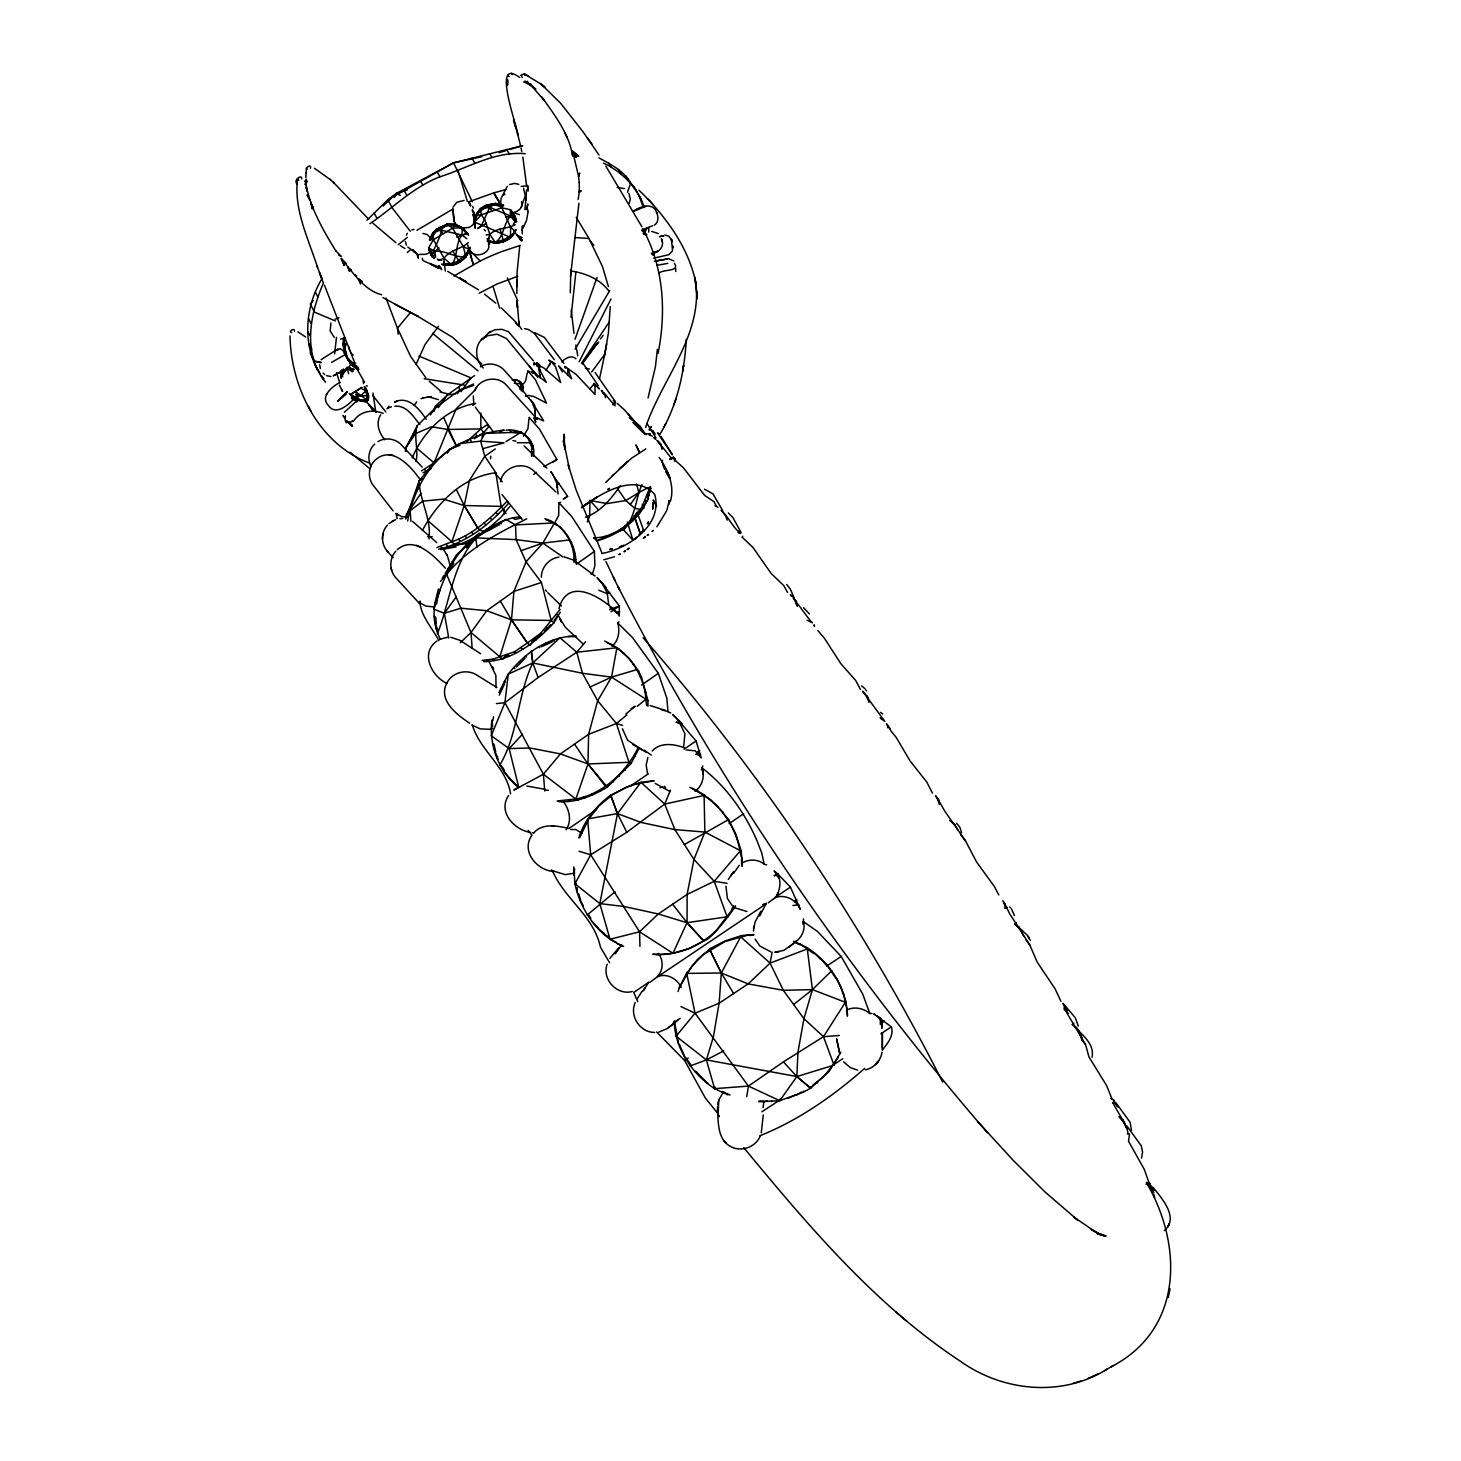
<?xml version="1.0" encoding="UTF-8"?>
<svg xmlns="http://www.w3.org/2000/svg" width="1461" height="1461" viewBox="0 0 1461 1461"><rect width="100%" height="100%" fill="white"/><g stroke="black" fill="none" stroke-linecap="round" stroke-linejoin="round"><path stroke-width="1.5" d="M533.21 456.435C536.918 440.491 521.175 427.799 506.054 430.228M652.72 954.307C676.37 956.279 700.148 946.545 716.821 929.89C760.542 871.194 715.269 938.601 704.805 940.446L703.545 940.683L687.054 922.695L687.108 894.442L693.975 859.433L704.859 832.058L704.111 795.423L689.866 787.333M882.334 1050.149L882.371 1032.653L882.334 1048.085M610.26 306.591L608.397 333.108L604.58 355.114L606.753 343.883M358.274 367.314L358.055 369.706L350.403 363.479L344.358 353.306L345.545 351.663L343.773 342.367L344.595 337.454M645.561 427.47C661.431 380.006 702.12 336.103 695.929 283.178C688.496 246.745 665.157 215.589 638.968 190.186M572.548 151.104L578.593 156.309L572.548 151.104L572.566 156.035C569.297 133.919 554.45 114.78 541.684 96.791M696.97 298.975L696.988 296.784M696.988 295.871L694.742 277.298L696.331 285.443M882.517 1049.875C887.503 1043.41 894.15 1035.685 891.374 1026.864L878.408 1017.331L881.695 1021.659L881.768 1028.38M470.643 205.636L468.89 201.782L470.186 205.325L468.89 201.782L493.781 192.87L501.58 206.092L493.562 205.051L486.184 206.805L478.788 212.393L475.501 218.602L475.154 215.37L472.14 210.621M475.263 226.711C471.446 212.539 488.613 199.463 501.58 206.092M578.118 199.39L579.305 192.121L581.186 190.661L579.36 192.085L579.213 182.607M349.983 361.707C352.923 365.177 345.18 368.482 351.243 369.377M499.589 431.671L504.228 430.118C484.833 431.872 466.57 439.505 449.86 449.203L434.447 461.986L419.179 480.943C419.581 500.758 431.726 518.801 428.968 539.036M492.704 726.793L491.9 720.163C488.704 745.183 498.749 771.828 518.783 787.479L543.382 774.22L560.421 753.913L588.619 734.317L616.414 723.524L626.824 714.94M880.326 1024.49L880.399 1019.413M516.81 293.515L517.084 272.476L519.751 245.576M516.737 286.867L516.847 279.964M670.763 713.041L667.969 711.671L666.837 698.121L658.327 673.357L632.613 637.672L617.747 622.97L619.044 621.747M557.207 800.993L575.835 799.003L587.979 764.012L588.619 734.317L597.695 700.769L611.538 677.119L616.907 647.753L604.671 641.069M657.359 349.362L655.459 366.62L648.045 397.958M1131.453 1130.266L1130.12 1122.285L1115.985 1102.909M567.945 636.576L576.584 636.612L575.652 635.992C548.405 636.412 524.408 653.158 508.264 674.142L504.922 702.686L543.382 774.22L575.835 799.003C603.484 793.688 625.655 772.54 638.055 747.977L638.95 748.525L631.042 763.555L607.338 787.169L587.979 764.012L574.502 744.124M723.597 1091.677L718.757 1099.987L718.118 1114.615M341.381 370.71L341.217 378.235L341.344 370.4M589.988 500.502L589.66 515.934L587.304 522.015M717.57 1106.58L717.442 1110.817M344.358 353.306L343.645 337.856C341.271 350.256 347.28 363.15 358.055 369.706M522.088 226.619L522.326 233.87M526.471 189.948L525.923 200.23L526.38 193.418M334.624 353.781L336.468 337.363M537.739 377.303L534.726 373.176L546.304 382.307L538.707 368.008L540.132 377.979M648.721 232.116L648.848 228.099M305.897 177.658L306.079 172.599M450.317 566.101L447.358 555.582L443.067 548.916L461.037 544.04L477.966 535.95M530.069 371.605C525.321 369.651 527.805 381.54 523.093 383.896M562.448 372.007L558.613 365.834L571.708 378.819L567.927 369.304L567.69 375.459M570.283 292.766L570.849 269.883M753.419 931.059L755.045 922.055L760.871 911.189M317.658 369.98C302.39 342.02 305.586 306.134 321.639 279.234L323.52 282.85C309.933 313.878 302.208 353.525 325.493 382.161M398.159 334.204L397.447 328.232L385.996 298.026M289.99 335.92C290.922 387.512 318.845 444.272 369.615 463.082M474.606 218.657L477.765 211.735L485.381 205.727L493.27 203.846L503.534 205.234L495.425 203.408L485.436 205.417L480.468 208.503L475.884 214.657L474.186 222.62L475.135 228.226L474.35 220.282M758.807 1101.777L779.754 1100.699L796.829 1076.593L797.943 1052.285L803.934 1018.701L812.444 989.608L807.129 947.641L793.707 941.231M840.86 1052.121L829.136 1071.37L810.636 1088.189L796.829 1076.593L783.425 1061.873L748.416 1086.089L714.612 1088.664C692.021 1073.835 675.311 1049.053 674.16 1021.623M470.095 247.493L465.949 256.917L457.877 263.345L452.015 265.281L444.071 258.213L433.406 239.677L433.04 232.445L440.784 230.089L461.932 235.002L462.297 227.66L455.047 224.355L446.938 224.099L435.944 229.505L431.89 234.235L429.607 240.17L436.072 229.669L447.23 224.483L453.275 224.282L459.046 225.907L464.05 229.213L467.849 233.924L462.297 227.66L452.6 228.153L433.406 239.677L428.639 247.859L432.255 257.173M473.309 395.949L473.711 402.962M541.392 577.15C541.227 567.416 549.281 558.23 558.96 557.116M871.888 1013.423L869.825 1013.532L862.72 994.101L841.189 956.444L817.393 931.369L803.367 921.599L803.24 924.302L803.495 918.805M1149.533 1183.209L1149.515 1184.232L1148.529 1183.428M366.054 401.665C373.779 398.981 360.684 379.604 366.601 392.096C373.523 405.683 355.133 402.378 350.311 394.433M649.25 491.006L649.433 487.682L650.182 489.015C646.365 515.24 621.455 533.959 597.092 540.826L593.55 537.831C617.93 537.776 635.864 518.308 648.282 499.297L647.004 497.014L649.25 491.006L649.835 492.01M383.202 413.39C373.523 409.445 361.89 410.632 354.822 419.325C352.101 424.457 342.258 421.992 345.563 415.892M335.738 250.726C322.607 229.523 308.764 205.051 305.459 180.981L307.449 181.347M570.484 276.385L578.921 203.225M573.936 562.43C575.269 543.784 563.362 523.896 544.898 518.692M1114.25 1102.124L1114.067 1100.863L1117.939 1106.981L1113.647 1101.758L1112.533 1103.183L1114.25 1102.124L1113.629 1104.406L1124.66 1123.326L1118.87 1116.588M416.02 461.53C418.814 449.55 413.317 437.35 417.262 425.662L435.433 407.783L459.466 390.233L473.601 384.006M475.501 218.602L475.574 217.452M519.678 77.506C490.586 55.755 518.18 128.842 517.888 134.996L513.578 119.893L515.916 128.093L515.514 126.76M579.36 192.085L579.451 190.606L579.305 192.121M468.378 242.508C461.292 249.265 450.061 249.648 444.071 258.213L443.907 265.025L452.015 265.281M753.894 934.456L741.293 935.643L721.35 972.953L719.122 1003.232L713.37 1036.817L706.394 1059.919L714.612 1088.664L727.925 1094.928M812.572 1085.395L823.712 1076.593L834.213 1063.498L834.012 1065.124L796.902 1076.556L706.394 1059.919L676.114 1036.214L695.052 1013.185L719.122 1003.232L733.605 993.553L721.35 973.026L709.882 949.96L710.32 948.518L725.003 940.994L741.293 935.643M535.329 419.234L535.219 410.249L532.242 402.286L543.675 420.878L534.817 417.097L536.79 419.325L536.187 418.284M686.268 339.299C684.515 372.318 677.192 405.738 659.915 434.301M474.715 223.168L473.108 214.164L474.862 221.688L472.597 225.104L469.291 227.423L461.603 228.099L467.374 234.381M725.953 886.224L727.359 898.424L732.034 905.29M405.884 451.412L406.268 447.066L417.262 425.662M482.221 660.427L493.416 659.039L499.79 656.756L511.423 619.829L500.338 601.074L513.925 591.395L541.428 582.501L551.217 620.45L553.865 622.879C535.42 642.749 511.916 661.011 483.682 661.687M558.065 494.001L556.86 483.354L552.824 474.788L567.617 496.32L564.019 498.895M387.804 551.765C380.974 544.643 380.664 532.461 387.402 525.156M382.398 539.036L382.837 534.215M347.024 367.204L354.201 369.56L348.302 367.551L342.933 374.034L343.39 368.921M763.281 1114.944L761.272 1132.859M344.559 340.888L344.869 338.623M301.623 178.918C302.244 173.512 292.876 180.397 297.04 183.867L297.587 178.808C293.588 209.727 308.435 238.709 317.53 267.4M306.061 172.982L306.536 168.07M342.477 370.418L342.513 373.596M306.262 183.867L306.28 184.853L305.185 184.031L306.317 185.547L306.061 182.972L306.299 185.51L305.185 184.031L306.28 184.853M524.883 209.507L526.033 198.659M571.014 317.22L575.908 271.856M669.175 500.411L668.718 504.355L669.156 500.612M344.412 341.655L345.125 338.112M405.647 519.13L419.179 480.943L422.631 478.751M753.803 926.292L753.511 928.502M847.38 1016.199C846.96 988.312 830.14 962.653 807.129 947.641M838.249 1057.764L838.377 1056.814L835.254 1061.818M846.905 1010.117L845.59 1000.767M881.86 1028.014L881.878 1022.426L884.197 1020.947L881.86 1022.335M528.078 211.808L526.49 220.574L521.979 230.053M496.046 687.62L495.845 675.292L488.96 661.358M563.179 498.95L567.617 496.32M490.476 458.827L490.823 456.179M783.425 1061.873L823.474 1036.653L845.408 1002.301L843.271 993.133M843.161 994.01L840.166 985.499M829.136 1071.37L829.282 1070.42M419.289 603.192L419.709 601.512M1110.963 1366.912C1183.72 1329.583 1182.844 1244.589 1146.319 1182.406L1149.88 1183.337L1146.063 1184.232M531.512 456.197L531.749 447.23L527.731 437.296M840.075 986.157L836.331 977.975M608.726 604.763L607.228 592.947L602.242 583.469L619.336 605.913L619.263 616.049L617.638 613.2M817.429 1082.948L817.576 1081.98M831.82 970.652L812.444 989.608L793.633 1004.529L803.934 1018.701L823.474 1036.653L834.012 1065.124M710.32 948.518L697.372 959.548L686.707 973.41L695.052 1013.185L748.416 1086.089L779.754 1100.699L803.477 1092.079L810.636 1088.189L810.892 1086.527M658.071 353.379C666.052 313.348 663.97 270.395 645.214 233.541M836.203 978.833L826.524 964.406M746.754 1096.627L748.416 1086.089M474.186 222.62L481.217 214.822L501.853 207.791L510.437 209.745L515.094 216.265L516.628 222.017M475.793 215.205L481.217 214.822L484.76 219.57L489.892 234.29L495.571 243.11L487.408 241.284L489.892 234.29C496.996 227.459 507.314 229.121 515.203 224.665M492.887 720.73L493.508 716.767M682.634 371.404L683.602 365.396L682.78 370.437M803.477 1092.079L803.641 1091.111M480.377 209.051L489.745 207.298L495.425 203.408L501.853 207.791L510.546 227.204L515.203 231.258L511.953 236.481L507.369 240.115L495.571 243.11M669.01 501.488L666.91 509.926M437.752 597.129L436.583 604.197L435.013 602.809L438.391 588.947L439.944 590.335L437.752 597.129L436.583 596.07M826.378 965.264L820.589 958.434M487.225 205.106L492.028 211.005M795.916 1095.476L801.742 1092.024M1110.652 1098.453L1112.296 1099.676L1106.653 1085.669L1088.975 1056.96L1085.523 1044.451L1066.877 1012.93L1064.43 1005.606L1064.101 1009.387L1068.356 1013.386M653.505 780.831L640.922 782.256L617.492 813.594L599.814 903.592L610.022 939.24L622.934 946.491M489.398 241.905L487.499 240.755M616.451 942.418L610.022 939.24C591.851 925.836 579.597 905.765 574.94 883.759L590.701 854.795L626.787 832.277L617.473 813.649L610.68 795.131L633.216 784.32L654.181 780.85M820.479 959.073L814.106 952.828M491.444 242.416L489.453 241.595M797.359 606.352L794.163 598.955M787.99 1098.362L796.044 1094.727M493.508 242.818C502.182 243.476 513.085 239.074 515.861 229.578M605.548 397.739L604.27 393.173L615.008 405.902L615.044 401.391L612.835 404.88M779.754 1100.699L780.064 1099.019M503.68 241.923L500.1 229.085M652.957 255.273L653.578 251.931L654.09 255.31M733.605 993.553L748.142 983.892L770.075 963.128L772.12 952.134M515.477 220.903L511.313 212.429L515.477 220.903L515.733 218.547L511.825 211.334M510.528 237.96L510.546 227.204M514.984 216.812L505.652 216.758M771.481 1101.576L771.664 1100.608M813.96 953.668L799.605 943.751M445.313 271.07L444.381 263.674L449.732 263.802L457.056 261.702L466.917 253.319L463.466 258.086M417.517 489.307L419.179 480.943M763.044 1101.904L767.427 1100.882M435.013 602.809C432.712 614.898 434.501 628.522 440.51 639.334M1168.252 1297.514L1170.06 1288.821M484.321 531.293L480.158 530.343L477.236 527.129L464.269 505.524L469.438 480.395L484.796 456.252L495.297 448.947M670.252 501.58C675.366 485.929 667.257 468.506 659.203 457.53M456.453 489.764L464.214 505.561L451.887 541.739L436.912 547.546M522.49 391.639L523.403 387.293L521.814 383.494L516.829 379.97L512.409 380.225L516.829 379.97L515.057 380.883M604.635 354.859L599.467 378.965M1091.988 1057.289C1095.129 1043.172 1080.409 1033.694 1072.246 1024.38M882.042 1052.176C880.727 1060.686 873.915 1068.155 865.387 1069.854M718.757 1099.987L717.735 1104.589M405.318 451.339L406.268 447.066L416.385 429.644M500.484 481.783C502.894 466.863 523.348 460.325 533.959 471.172L556.002 492.028M339.993 382.453C332.524 386.142 319.649 396.661 328.396 405.464C335.975 416.604 349.489 404.094 355.151 397.465L355.315 396.771M344.906 417.846L345.161 416.787M407.637 521.029C413.81 489.161 430.502 459.156 459.777 443.614L480.632 441.131L504.045 442.847L482.714 448.673L480.632 441.131L484.815 433.387L521.303 432.127L528.955 438.72M722.081 1092.444L722.318 1091.477M558.979 608.543C568.037 575.104 602.882 598.006 617.619 613.145L619.72 611.593L616.232 612.634M376.08 412.221L365.122 400.46L367.862 399.766L368.574 396.442L365.36 386.891M714.612 1088.664L715.032 1086.984M687.181 971.93L679.365 987.563L691.637 966.452L703.252 954.672L724.82 941.615L749.639 934.638M707.745 1083.514L695.673 1071.169L695.399 1072.118M469.931 247.274C467.904 259.766 453.768 268.495 441.733 264.167M344.686 338.915L343.079 344.467L347.974 359.534L352.704 365.725L359.004 369.286M568.274 371.24L568.092 369.049L568.932 370.857M510.346 213.087C514.509 213.032 524.353 209.398 521.522 201.6M563.416 440.966L564.53 436.93L563.38 442.281L564.275 436.51L563.855 442.939L564.11 434.154L564.786 449.184L563.8 440.017L564.348 445.021M345.307 346.823L346.147 343.846L343.645 342.696L347.079 357.817L356.813 366.291M356.283 368.592L357.178 367.368L356.283 368.665L356.758 367.04L355.443 365.944M539.675 377.029L540.296 374.783M607.155 964.187C601.585 979.071 617.017 995.818 632.321 991.489M294.391 331.136C295.195 327.191 287.525 331.501 291.743 332.651M466.004 254.36L468.725 249.265L468.232 252.388A27.394 26.627 -33.1 0 1 465.931 256.369C461.311 262.596 451.96 267.18 444.692 264.185M685.593 1058.75L679.621 1044.798M435.36 254.78C424.877 262.98 443.596 234.052 440.784 230.089L446.938 224.099L452.6 228.153L463.301 246.69L465.949 256.917M434.337 258.414L430.228 250.488L434.008 258.524M433.972 411.436L435.561 406.158L447.486 394.872L474.588 375.568M521.303 75.077L524.097 73.89L524.992 75.406M678.561 1043.775L674.398 1020.892M521.23 207.298L525.303 195.628L523.476 188.177M676.114 1036.214L676.607 1034.644M519.879 389.21L521.102 382.855L519.185 380.956M647.899 757.401L646.182 764.961L647.479 773.435M772.942 899.264C780.338 896.342 783.516 872.947 774.093 875.705L777.636 873.769L790.419 887.101L800.372 909.326L798.126 905.491L798.875 904.87L792.903 905.491M620.688 528.645L624.066 529.284L625.18 525.887L624.066 529.302L609.602 534.963M759.683 915.974L766.331 903.3L762.587 904.56M939.277 804.481L937.578 798.455L944.938 811.403L965.557 840.97L976.605 862.027L994.284 886.389L998.849 894.972M678.068 991.489L679.584 986.905M422.941 233.468L427.069 234.49L431.324 238.618L435.579 232.043L441.806 227.459L449.257 225.359L457.056 226.071L453.951 221.068L452.983 208.996L416.933 230.308M579.56 837.792L587.906 820.735M521.047 75.406L522.289 77.433M578.593 176.361L579.707 173.055L578.556 176.324L579.268 182.607M416.148 364.173L425.096 344.394L438.537 326.223M437.423 633.654C451.285 599.284 453.622 551.747 486.422 529.32C497.069 523.549 507.734 517.395 520.153 516.92L521.303 518.016L514.802 519.44L513.304 517.998M741.512 863.469C748.233 858.885 757.875 858.849 764.176 864.218L761.765 853.023L757.182 841.207C745.055 813.065 726.61 786.749 702.138 768.011L701.444 770.02L702.851 765.929M673.85 404.898L675.968 398.725M311.796 348.814L310.316 353.087L314.425 361.177L321.036 362.803M631.042 763.555L628.979 762.313L588.053 763.975L560.421 753.913L529.996 747.977L509.159 748.598L491.243 735.741L504.922 702.686L538.123 677.52L532.772 662.965L531.311 650.949L532.79 662.91C517.157 695.546 518.418 734.171 499.808 765.071L502.036 766.276M498.895 692.551L508.264 674.142L532.79 662.91L559.965 637.745L576.785 652.227L582.446 673.265L597.695 700.769L616.414 723.524L628.979 762.313M635.243 1002.465C629.07 1015.76 640.028 1032.671 654.692 1032.434M1141.534 1158.116L1142.593 1152.017L1141.26 1145.789L1126.924 1126.029M574.995 339.262L597.056 277.444M627.463 192.195L630.495 183.684C624.468 170.809 610.716 164.509 598.955 157.843M578.812 837.829C584.29 820.461 596.198 805.888 610.68 795.131L612.086 795.149L598.992 805.888L590.171 817.229M445.185 573.424L456.453 554.888L475.866 537.885L479.409 533.119C454.298 551.418 442.117 579.871 433.734 609.109L444.363 613.273L460.891 608.196L486.75 610.716L511.423 619.884L527.348 642.986L530.014 645.397L532.461 641.616M661.851 462.315L662.618 460.215M515.094 231.788L515.806 229.888M649.232 435.268L650.291 433.734L644.52 434.045L632.96 422.576M641.909 484.614C635.48 499.278 635.48 517.011 624.103 529.266M626.44 524.736L639.48 513.103L650.255 486.476M421.535 470.88L434.027 462.9L456.106 408.879L474.405 390.708M499.26 695.144L504.538 683.967M666.563 510.985L656.866 526.818M763.026 1107.657L763.975 1101.32M595.193 576.018L592.381 574.283L594.901 565.663L594.39 551.454L571.854 516.683L558.869 502.657L560.64 502.274M433.862 410.267L435.561 406.158M626.787 832.277L664.718 804.08L670.435 790.237M512.08 74.675L511.587 73.233M330.898 323.009L330.168 331.044L334.295 337.381M546.104 370.236L550.76 362.218L548.715 360.136L553.299 362.62M507.259 186.369L501.05 198.386L500.703 204.357L493.781 192.87L506.437 189.455M683.748 746.078L684.899 733.769L678.397 720.31L696.057 740.946L701.262 757.967L695.253 750.826L686.14 749.931M549.19 365.78L550.231 363.533M742.371 866.063L741.202 851.106L704.859 832.058L674.872 829.629L641.123 822.47L617.492 813.594L587.596 818.945L590.701 854.795L639.553 931.789L672.955 953.266L686.999 922.676L672.663 904.231L658.254 913.983L639.553 931.789L610.022 939.24M431.324 238.618C432.785 227.606 450.152 221.889 457.53 226.236M394.415 197.472L396.278 193.491L407.254 189.93M366.93 220.264L387.768 199.755L396.388 193.4L453.549 162.828L522.764 145.625L509.907 149.442M778.092 892.653L777.015 894.862M731.669 909.454L733.513 905.583M538.725 365.049L536.899 362.931L533.922 364.958M451.741 264.916C458.17 255.931 455.083 243.914 461.95 235.02L467.575 233.559L468.543 235.422M412.203 457.896C423.361 431.579 445.861 408.897 474.606 403.546M380.718 414.814C375.386 422.905 378.965 433.095 384.882 439.761M411.125 505.561L406.103 515.368L420.896 493.398M452.947 207.225L456.836 202.257L464.16 200.413M579.177 361.725L611.008 298.975M643.844 234.198L646.931 228.135M733.586 873.258L739.376 865.241M446.646 574.739L453.787 563.124L452.234 561.718M665.814 423.489L663.842 427.288M581.533 507.478C600.69 493.69 634.695 472.031 654.711 494.384C663.422 525.047 628.029 548.733 601.585 553.573M629.18 203.371L630.312 198.97L628.833 193.254M508.647 795.423C497.434 811.695 514.108 829.994 530.635 832.441M760.213 1136.092C755.574 1147.36 740.855 1152.546 730.263 1146.319C718.209 1139.781 718.374 1124.239 717.625 1112.497M471.172 252.443C476.432 257.099 486.276 254.634 488.796 247.859L488.449 240.554C497.982 244.754 510.528 236.664 514.199 232.5C509.926 241.649 493.909 247.183 487.006 238.837M617.017 950.472L615.191 953.759L621.747 944.81M524.079 225.633L522.417 225.925M644.082 989.608L647.99 983.454M531.804 835.382C520.846 851.197 536.589 870.08 553.445 871.541L551.345 869.861M521.102 390.781L523.403 387.293L520.646 383.732L514.327 383.348M576.036 563.38C575.871 547.144 568 531.968 554.541 522.91L542.835 543.108L526.051 561.809L513.925 591.395L511.478 619.848L527.348 642.986L514.473 651.807L499.79 656.756L470.99 632.485L446.573 574.246C467.739 548.605 497.617 533.466 526.727 518.801M728.29 879.449L733.879 871.523L730.591 875.943M476.651 387.238L474.679 390.598C479.683 378.107 498.055 374.984 506.693 385.521L536.004 417.883M442.336 578.282L444.199 575.086M575.123 349.197L609.748 290.538M643.205 233.851L646.675 227.989M457.421 393.685L459.466 390.233L473.638 385.394M553.865 622.879L560.293 612.269M1005.259 908.249L1004.529 903.19L1009.588 913.655L1029.749 944.883L1037.219 962.142L1055.189 988.969L1060.869 1001.26M605.329 353.562L591.668 372.025M406.341 235.111L407.436 233.358M310.481 168.216C311.942 163.139 304.198 168.234 307.102 169.202M452.6 228.153L455.321 224.72M344.467 412.221L358.146 399.62M515.696 220.684L513.249 224.428M414.029 405.501L416.732 401.921M501.853 207.791L503.534 205.234M674.398 263.254C680.333 272.257 662.472 268.769 658.801 273.426M637.233 998.703L642.566 990.649M487.408 241.284L489.545 238.106M422.412 530.343C437.843 501.835 462.279 477.181 495.809 472.725L501.123 506.383L506.09 513.578M326.314 394.653L327.027 393.575M581.569 363.168L609.401 321.785M527.348 642.986L540.753 633.27L560.111 609.347M765.82 904.067L655.24 978.377M406.268 447.066L415.472 433.661L431.488 426.795L447.924 429.461L480.888 428.913L487.043 424.859L488.668 426.959L483.719 432.529L474.295 438.775M554.358 523.549L558.686 515.459L558.869 502.657M447.322 452.855L449.842 449.221L459.886 445.331M774.695 897.693L790.419 887.101M511.77 211.644L510.437 209.745L510.473 216.027C503.406 223.898 504.173 235.732 495.663 242.563M336.87 350.494L340.212 348.595L345.654 352.722M461.092 391.621L470.826 377.833M566.028 829.83C572.018 821.319 569.607 809.485 563.362 801.779M641.342 509.414L634.914 508.446L630.348 504.502L638.822 492.594L648.355 487.499M430.356 414.887L435.433 407.783L439.396 406.176M565.389 368.227L564.932 366.565L576.054 374.345L595.011 394.488L595.029 385.558L593.513 384.663L589.952 388.736M620.432 485.582C611.228 498.402 600.964 511.934 585.404 517.139M657.286 976.605C663.477 970.451 663.641 960.114 658.345 953.394M438.483 549.245C466.351 542.962 490.074 524.097 508.647 503.187L506.985 501.306C491.188 517.614 473.821 534.215 451.887 541.739L428.548 521.212M438.209 407.656L447.486 394.872L455.722 393.867M456.179 596.946L444.363 613.273L448.746 637.982M460.306 642.712L470.99 632.485L486.75 610.716L500.338 601.074M581.569 507.442L596.946 497.069L581.788 507.752M609.858 958.398L618.642 947.952M643.461 529.996L641.342 532.553L643.461 529.996L643.79 530.891L637.325 512.756M637.252 512.099L635.352 514.674L636.083 516.007M582.19 364.026L598.115 342.513M395.712 551.29C389.01 558.741 389.247 571.014 396.223 578.209L419.727 603.74M742.718 536.224L742.078 537.137L752.89 547.364L771.28 573.643L783.735 585.532L787.589 592.49M397.447 328.232L410.285 312.654M523.367 436.273L527.914 428.803L529.138 417.316L539.602 429.297L556.897 459.503L553.244 462.114M525.741 209.526L527.531 209.069L528.097 211.553M483.207 367.989C474.186 359.369 473.894 342.404 485.929 336.432L484.139 337.637L488.504 332.925L494.859 329.748L501.799 329.328L508.428 331.629L533.539 360.922M582.756 362.164L597.75 342.477M600.471 338.897L603.192 335.318M430.228 250.488C428.292 258.232 413.627 250.653 418.394 258.067M509.798 506.51L500.886 517.431L485.235 531.238M554.103 620.414L557.408 616.122M386.982 408.824L388.991 406.213M447.103 452.8L449.86 449.203M649.378 429.15L651.423 426.685L649.305 429.205M625.819 714.064L635.316 706.229L631.134 708.622M538.123 677.52L576.785 652.227L585.587 641.799M878.737 1060.723L875.449 1064.612L877.897 1061.727M481.893 436.857L484.815 433.387M440.455 581.478L446.573 574.246M313.202 300.582L310.298 303.979L314.499 312.161L335.391 320.945M550.669 624.596L544.496 631.152M672.663 904.231L687.108 894.442L714.21 881.293L740.015 851.179C736.198 828.844 722.83 808.17 704.111 795.423L664.718 804.08L640.922 782.256M619.227 469.109L627.646 461.384L605.676 482.459M516.354 667.111L525.01 658.381M648.227 983.07L649.068 982.121L633.727 992.403L637.781 1001.735M321.091 359.68L338.021 348.869M431.123 255.419L438.884 247.877M594.225 346.951L598.754 342.02M466.424 547.857L469.127 544.935L467.958 543.876M522.563 734.134L509.159 748.598L518.783 787.479M1127.344 1133.955L1129.481 1133.937L1128.531 1141.242L1144.401 1169.604L1149.515 1184.232M466.881 441.587L480.888 428.913L480.833 413.079M675.548 268.057L675.804 271.472M561.681 361.926C565.042 358.292 571.653 354.548 575.908 358.767M366.729 389.996L360.794 395.803L352.978 396.826M374.71 444.107C368.574 449.586 367.204 459.211 371.021 466.406M337.765 401.081L347.371 391.621L337.765 401.081L346.22 394.269M499.79 656.756L502.493 659.13L507.131 654.565M612.141 476.03L614.04 474.204M543.894 466.589L556.897 459.503M383.147 206.019L396.278 193.491M481.6 339.701L486.166 336.505L481.363 339.902L483.591 337.911M611.958 646.292C618.697 640.795 620.048 630.969 617.747 622.97M697.244 789.36L695.052 791.278C702.339 786.219 704.951 776.229 702.138 768.011M540.552 634.804L532.169 641.543M864.656 1068.393C833.409 1095.805 798.692 1120.295 759.903 1135.745M523.586 81.999L526.563 81.871L535.877 89.176L530.873 85.761L530.325 83.661L533.21 87.733M525.193 153.697C494.421 151.031 468.013 167.997 439.889 176.781C413.262 187.191 393.064 207.864 369.889 223.716M534.196 832.46C542.725 822.945 556.878 825.958 567.745 828.113M652.19 751.027C660.427 741.878 674.142 743.996 684.442 747.758M739.905 532.808C744.197 533.046 734.646 533.283 739.303 531.475L740.435 532.388L738.59 532.626M1164.307 1230.582C1179.684 1217.817 1161.13 1197.417 1152.857 1187.154M437.131 640.868C419.782 652.738 431.36 676.333 447.048 683.438M519.422 325.931L521.741 329.401M778.95 951.841L774.823 952.207L783.826 950.362L793.268 943.642M637.233 706.357L645.908 699.198L647.935 700.531L647.972 706.357M525.759 82.528L526.563 81.871L526.8 83.058L525.704 82.492M398.159 244.754L407.418 237.339M407.199 252.552L410.176 250.105M788.757 947.385L796.519 941.03M397.191 549.793C414.029 534.616 434.83 556.623 445.404 568.219M795.168 942.035C801.742 937.779 805.796 929.287 803.367 921.599M430.648 250.543L430.557 251.84M388.845 523.677L393.904 520.463M502.493 659.13L507.752 654.948M658.747 1032.087L667.038 1028.745L677.776 1020.289M680.15 1018.39L673.229 1023.01M699.91 755.081L695.728 754.223L700.659 754.479M620.03 468.415L631.718 458.097L645.853 448.874M668.59 1027.594L674.58 1022.864M472.834 405.482L475.683 403.291M615.136 891.703L587.176 915.024L588.619 914.842L590.865 918.275M952.901 822.726L955.11 825.063L949.741 820.406M1018.755 926.438L1020.545 929.634L1014.865 924.046L1016.381 922.895L1014.811 924.028L1018.244 926.895M1076.319 1027.193L1079.442 1031.831M654.291 225.177C658.82 222.492 658.601 216.392 656.519 212.21C653.195 202.148 640.137 206.458 633.891 210.877M768.212 902.843L772.759 899.428M1072.337 1024.435L1073.872 1023.23M536.479 472.341L533.63 474.46M650.273 982.102L655.039 978.541M537.611 417.809L536.79 419.325M603.649 393.648L601.402 390.471L603.868 394.068L604.27 393.173M368.501 395.767L360.794 395.803L355.717 393.995L359.022 399.912L365.14 401.939L367.131 401.008M362.584 401.227L366.072 401.264M359.022 399.912L368.282 399.73M576.365 564.238L594.39 551.454M611.008 611.775L619.336 605.913L609.493 609.73M341.29 371.514L341.764 370.108M341.856 371.131L342.641 376.92M348.704 368.756L353.215 371.094L352.247 371.77L346.476 367.588M341.728 374.016L342.203 372.19M342.184 375.386L342.276 373.632M641.507 685.063L658.327 673.357M672.918 458.078L673.923 457.75L670.106 459.521M568.859 828.533L596.599 809.431M629.855 786.529L648.337 773.8M684.058 749.219L696.057 740.946M729.149 823.602L743.686 813.704M1147.068 1183.867L1148.766 1182.734L1147.031 1183.848L1153.843 1192.687M656.61 1031.959L684.57 1060.43L688.222 1058.001M826.524 966.178L841.189 956.444M504.995 194.094L503.643 195.007M761.857 1111.821L780.685 1099.476M831.528 1066.128L842.833 1058.714M880.855 1033.767L891.374 1026.864M1064.558 1007.177L1067.79 1010.537M613.784 794.053L626.185 787.169L640.21 782.804M453.896 276.038L480.176 261.026A155.925 93.65 -29.1 0 1 501.799 251.548L520.353 245.375M484.102 337.546L486.604 335.975M505.963 441.642L521.303 432.127M557.152 484.614L557.426 488.047L557.134 484.668L559.271 483.299L557.098 484.559M420.202 601.128C419.417 614.259 432.949 628.887 438.884 640.703M609.694 592.362L607.429 593.75L598.791 590.244M540.46 370.455L538.616 367.496L539.73 370.491M938.638 801.066L935.624 795.788L939.24 800.701M499.552 524.609L487.956 530.745L486.422 529.32M664.718 804.08L674.872 829.629L684.405 844.531L728.619 819.566L736.052 834.688L741.202 851.106M480.432 366.784C487.974 361.963 498.621 363.752 504.447 370.473L526.051 394.525M377.924 441.642C385.284 437.04 395.566 438.519 401.428 444.893L422.229 467.173M743.74 1147.634C808.28 1225.651 875.011 1305.002 960.297 1361.177C1002.776 1391.529 1061.891 1397.52 1107 1369.194M672.955 953.266L689.738 948.372L704.805 940.446M479.153 293.259L497.324 283.891L517.778 276.257M1104.553 1370.637L1113.373 1365.487M423.051 472.78L431.032 468.744L429.388 466.68M331.61 362.365L346.567 353.818M410.304 231.276L392.242 207.955L387.768 199.755L453.549 162.828L481.838 156.729M739.303 531.475C735.248 531.676 721.807 506.273 727.194 520.134M558.303 801.578C575.89 803.02 592.509 795.898 607.338 787.169M795.916 602.133L796.939 604.817C791.625 593.878 809.431 621.035 812.517 622.733L807.111 620.268M541.538 646.748L552.313 641.781M723.688 1050.897L706.394 1059.919L690.067 1066L690.542 1064.375L685.866 1057.819M486.44 223.314L477.71 228.446L481.253 226.017L489.745 207.298L510.473 216.027L515.094 216.265M513.797 212.594L519.349 214.657M846.412 1010.3C853.845 1006.045 863.506 1008.181 869.825 1013.532M597.092 540.826L607.539 535.767M392.187 521.267L395.748 519.605M590.043 686.999L611.538 677.119L636.576 669.704L638.621 671.074L641.562 677.575L647.935 700.531M356.904 368.866L364.556 382.252M1087.988 1378.38L1097.795 1374.07M350.457 362.73L353.635 365.305M421.06 398.707L428.584 396.771L438.428 399.657M347.17 357.671L348.905 359.114L347.974 359.534M349.252 361.159L350.877 362.547M422.631 398.031L423.562 397.611M346.348 355.79L346.02 353.69M343.079 344.467L344.029 344.065M509.597 184.524L514.802 183.429L518.801 184.342M456.782 237.139L461.932 235.02L466.826 238.691M634.22 211.114L646.036 206.257M438.3 260.551L444.071 258.213M642.201 229.907L652.556 225.724M651.46 253.666L657.651 251.201L651.496 253.648C658.4 253.082 664.883 246.599 661.778 239.622M519.55 383.494L520.773 383.019M486.878 335.866L497.069 334.222L506.529 338.532L536.589 375.13M439.889 639.242L447.742 637.215M388.334 407.984L391.384 406.834M740.91 937.049L770.075 963.128L806.874 949.084M394.488 402.085L397.538 400.99L394.561 402.085C408.149 395.182 419.745 409.263 426.174 419.344M588.235 502.529L584.126 505.561M335.08 319.192L339.007 317.804M562.869 556.933L542.835 543.108L516.117 539.62L475.866 537.885L505.999 519.385L515.514 524.919L516.117 539.62L521.066 550.669L542.835 543.108L569.151 539.967L571.726 542.469M659.952 787.808L662.91 786.785M352.941 420.896L351.864 421.261L352.813 420.951M614.533 556.751L603.777 559.8M340.541 339.208L344.796 337.893M1073.214 1383.275L1080.665 1381.029M499.187 152.638L505.616 150.72M776.284 897.255C784.356 894.735 793.433 898.643 798.144 905.473M658.82 976.167C667.896 973.373 677.484 979.217 681.264 987.508M411.819 229.98L414.066 229.359M574.63 873.13L565.206 874.628L552.422 870.701C564.512 898.953 593.823 916.047 600.508 947.331L609.602 962.726M461.932 235.002L467.575 233.559M491.152 729.349L480.231 728.893L471.921 725.04M653.651 258.177L668.791 254.725L672.571 250.835L671.403 239.44L668.736 236.171L664.865 234.984M486.166 235.057L489.892 234.29M365.122 400.46L366.656 398.999L366.766 395.347A20.655 5.46 61.8 0 0 365.889 391.365L364.209 386.708M394.799 406.231C406.651 404.989 413.39 416.769 419.818 424.512M665.047 954.325L674.27 952.992M656.884 954.581L665.814 954.179M617.181 187.501L624.632 188.615M655.423 261.026L668.663 258.688L673.758 260.971M656.646 265.391L667.805 263.364M649.195 430.009L652.994 430.721L655.222 434.154M570.667 829.519L575.817 829.519L582.081 833.373M451.887 541.739L454.809 544.935L470.113 542.214M617.309 943.678L623.591 946.381M654.491 261.282L667.367 259.035M440.857 549.592L456.197 546.925M687.054 922.695L728.308 916.613M521.139 186.405L527.823 185.821M603.758 934.017L608.013 936.446M443.067 548.916L441.642 548.971M597.823 928.21L604.58 933.889M592.271 921.836L598.462 928.119M462.68 228.774L459.886 227.879M454.809 544.935L469.858 543.145M381.613 294.72C363.88 290.246 352.795 272.056 341.271 258.725M579.999 899.976L583.286 905.674M576.785 652.227L616.907 647.753L629.344 658.546L638.621 671.074M496.375 703.618L504.922 702.686M420.348 479.902C411.801 467.648 392.972 445.459 376.262 459.192C368.428 465.274 367.113 477.601 373.249 485.344L393.046 510.82M577.186 891.977L577.205 887.74M399.876 518.746L402.706 518.472M573.808 866.848L574.94 883.759L576.401 883.613M574.082 875.322L574.575 868.911M740.015 851.179L742.151 859.616M544.843 790.2L546.049 790.109M355.772 362.967L350.403 363.497L349.763 360.52L349.928 361.451M714.995 505.89L718.045 507.223M823.474 1036.653L839.399 1035.484M749.42 935.46L753.712 935.168M651.697 231.404L658.345 233.577M407.656 517.157L401.501 516.537L396.095 513.541L397.155 518.564M515.514 524.919L554.541 522.91M590.938 573.99L592.381 574.283M429.315 239.787L433.406 239.677M434.775 607.027L425.735 606.041L419.27 602.425M674.672 459.265L674.544 461.201M880.07 717.899L884.782 721.332L862.666 691.217L868.546 698.267L866.501 695.637L869.003 702.449M686.707 973.41L721.296 972.989L748.142 983.892L783.333 990.321L812.444 989.608L845.408 1002.301M722.738 812.718L728.619 819.566M517.212 442.774L530.361 442.72L533.174 445.97M518.271 431.452L519.879 433.314L511.295 432.292L509.688 430.447M717.241 806.326L723.451 812.7M711.014 800.555L717.789 806.326M427.689 536.717L432.182 536.753M704.111 795.423L711.744 800.555M551.217 620.45L511.423 619.829M428.639 247.859L434.739 251.329C445.715 249.922 454.755 258.287 465.694 256.57M330.916 376.518L326.534 375.678M697.262 791.004L705.353 795.441M673.704 457.585L671.202 457.932L656.993 440.364L660.719 444.272L662.07 449.294M464.269 505.524L501.123 506.383M646.036 434.684L624.724 410.157L617.09 403.254M526.855 786.036L545.081 789.324M525.503 396.223L528.389 395.42L533.904 396.552L546.542 403.108L535.31 379.604L527.786 370.71M575.305 237.54L589.002 238.508L602.498 266.651L608.397 286.593M661.285 709.644L667.969 711.671M758.99 1100.918L763.19 1101.156M1122.304 1120.039L1127.49 1129.463L1122.852 1119.546M645.397 434.063L628.139 413.993M653.396 954.179L657.468 954.471M524.481 328.579L528.444 329.492L534.361 333.4L554.322 359.735M546.962 790.218L548.423 790.346M746.973 911.518L735.267 907.902M534.653 332.651L544.405 337.473L563.983 363.424M1098.672 1234.381L1102.945 1234.91L1097.375 1233.796L1106.087 1235.933L1100.261 1234.49M450.828 637.306L459.777 640.247L480.559 653.67M437.296 259.145L441.642 260.387M388.608 454.755L393.119 455.357M552.039 825.903L554.048 826.195M491.48 242.179L493.562 242.508M314.425 361.177L321.146 362.255M424.165 378.691L464.47 385.12M684.405 844.531L693.975 859.433L714.21 881.293L727.067 883.339M355.114 397.483L353.708 397.228M571.068 271.034C584.51 272.97 598.115 278.32 607.155 288.858A107.712 64.722 -29.1 0 1 609.2 291.469M704.476 489.198L712.986 493.855L722.702 510.656M590.025 500.484L606.972 503.588L625.783 500.539L638.822 492.594L636.576 484.066M796.848 1076.538L810.636 1088.189M298.848 180.324L297.514 179.155M564.11 556.842L573.022 559.892M585.423 368.172L589.331 368.994M512.975 440.583L515.879 441.204M875.34 1014.391L873.587 1013.971L881.257 1018.865L877.166 1015.998M509.104 76.629L507.88 75.369M440.035 391.968L448.837 394.123M857.662 1070.146L850.393 1067.662L843.636 1061.855M532.735 662.947L582.446 673.265L611.538 677.119L645.908 699.198M363.552 383.604L363.15 381.065M422.412 258.232C420.384 262.231 437.405 264.642 441.277 268.915M764.56 864.346L766.696 864.93M338.55 254.853L341.472 256.679L335.756 250.781M522.07 237.613L517.377 235.422L513.834 231.24M367.441 385.96L366.327 385.631M578.976 851.233L590.701 854.795M616.414 723.524L622.605 725.423M510.638 237.431C498.457 232.226 486.531 226.985 474.277 222.072M533.758 833.3L532.626 832.66M1100.133 1234.271L1105.338 1236.243L1096.882 1233.011L1103.201 1235.221M770.714 951.805L759.811 945.979L755.154 939.167M441.898 264.386L443.907 265.025M650.163 705.553L665.266 710.338M613.346 400.643L614.405 401.099M348.704 422.229L352.357 425.918L346.33 421.042M587.979 763.957L605.238 785.981M617.419 813.631L610.68 795.131M643.497 431.287L639.918 426.046L629.253 417.791M721.296 972.989L709.882 949.96M463.301 246.69L469.675 249.557M546.03 519.787L551.601 522.107L550.103 520.646M418.978 356.064L471.209 378.015M416.33 545.245L421.115 547.327M1102.087 1234.983L1091.184 1229.559L1099.549 1234.125L1094.983 1231.623M793.579 941.907L799.441 944.591M724.254 1092.371L730.043 1095.02M362.2 388.991L365.78 390.671M680.936 1006.556L695.052 1013.185M603.411 163.084C622.057 171.631 637.818 187.921 644.338 207.535M528.882 76.173L524.426 74.036L541.173 84.172L560.75 103.366L583.396 132.294L599.028 155.103M692.313 788.264L697.993 791.022M607.265 642.511L618.971 649.159M396.369 193.455L400.314 195.39M430.685 264.149L438.665 268.148L430.1 263.857M357.817 399.09L349.289 393.52M394.488 304.052L418.266 316.526L382.928 297.587M670.069 791.552L655.204 783.406M417.389 316.069L452.819 337.473L481.838 363.99M513.633 782.986L519.477 787.406M508.72 777.709L514.911 783.662M504.1 771.7L509.706 778.22M561.061 801.176L562.01 801.687M447.687 271.344L478.66 289.917M568.585 800.573L569.845 801.249M575.835 799.003L577.972 800.19M497.087 758.515L498.384 759.209M494.731 751.374L497.726 757.382M583.907 797.14L585.13 797.816M492.777 743.759L494.074 744.471L495.717 751.904M591.522 794.327L592.454 794.839M491.353 728.089L492.649 728.82M598.663 790.602L599.887 791.296M651.277 755.1L644.319 750.205M348.942 367.953L333.145 375.861L348.43 367.606L349.252 368.373M622.423 728.765L627.536 740.161L642.822 750.278M612.342 781.16L613.547 781.854M632.85 744.544L646.529 752.452M551.272 361.543L555.582 366.802L560.695 382.508L544.04 368.081L533.868 363.04L534.178 364.41M618.679 775.59L619.592 776.12M624.249 769.29L625.454 770.002M1095.713 1232.007L1073.744 1217.031L1077.433 1219.898L1044.944 1191.902L1013.295 1160.436L978.03 1121.92L987.563 1132.64L985.335 1130.157M500.575 688.807L501.543 689.373M314.462 168.271L330.606 179.849M553.445 523.202L557.116 525.412M504.264 681.392L505.543 682.159M633.983 755.41L635.17 756.141M565.115 366.693L566.393 367.496M513.742 667.86L515.002 668.645M496.868 687.528L476.268 674.763C466.369 668.627 452.015 672.462 446.865 683.036C437.643 700.403 457.439 715.068 469.638 723.213M455.85 225.396L458.626 227.313M519.422 661.888L520.39 662.472M400.296 245.631L404.953 248.553M297.916 331.848L305.641 336.998M525.284 656.226L526.544 657.03M881.896 718.94L880.691 718.173L882.535 719.378M595.778 386.106L593.513 384.663M643.607 232.829L646.785 234.874L641.689 230.363M538.561 646.876L539.821 647.68M545.793 643.315L546.724 643.917M552.934 640.265L554.176 641.069M357.068 401.921L351.297 398.049L353.178 399.383M616.907 647.753C631.536 657.98 641.397 674.288 645.068 691.619L646.255 692.386M640.375 676.772L641.562 677.575M632.978 663.659L634.165 664.463M611.136 644.155L612.323 644.958M623.08 652.629L624.267 653.432M803.495 607.575L809.357 613.876M554.212 363.077L555.344 363.862M652.263 436.273L650.145 434.794M728.345 512.957L732.819 517.486L740.818 531.987M535.749 364.392L534.105 363.223M544.423 466.333L546.889 468.068M367.332 400.387L355.297 391.42M357.927 398.269L359.242 399.182M358.438 278.905L362.401 281.772L358.475 278.868L360.465 284.055M395.858 242.654L372.957 223.259M574.392 560.714L592.801 574.283M527.786 396.99L525.485 395.31M412.532 521.358L436.766 542.634M369.743 468.671L350.147 452.289M615.373 401.738L595.047 372.518M407.802 247.037L417.189 254.159L418.376 258.031M880.526 712.347L882.718 714.009M1081.834 1040.122L1085.523 1044.451M861.606 685.775L865.022 688.807M659.13 434.1L657.487 432.821L672.462 454.846L660.975 436.419M444.034 262.323L445.094 264.77M552.24 870.61L553.445 871.541M484.486 294.118L495.79 303.157M396.095 513.541L397.721 514.838M574.94 883.759L599.814 903.592L624.559 906.587L658.254 913.983L686.999 922.731L703.545 940.683M414.047 251.657L417.006 254.013L412.732 249.484M674.014 459.265L683.565 467.94L704.695 495.498L713.972 501.616L716.109 505.816M539.84 365.78L540.15 367.095M440.93 391.365L429.26 381.266M778.786 878.116L777.636 873.769L774.147 870.939L776.777 874.244M432.547 333.309L478.039 370.93M324.744 374.582L323.082 373.03M573.881 155.359L576.328 157.423L572.639 151.305L578.556 176.324M573.844 155.323L576.328 157.423L572.602 151.268M352.229 354.092L353.233 354.95M346.988 421.352L352.357 425.918L347.791 421.772M1014.865 924.046L1018.609 927.242M416.896 448.253L434.027 462.9M347.115 421.425L352.357 425.918L347.627 421.681M896.123 1312.069L906.788 1321.328M630.348 504.502L625.783 500.539L617.601 488.759M435.031 622.678L437.679 629.892L436.09 628.522M434.246 616.177L435.816 617.546L436.218 623.701M486.769 660.281L487.974 661.322M493.416 659.039L494.987 660.409M507.332 654.784L508.885 656.153M333.291 182.241L368.702 219.223M514.473 651.807L515.66 652.848M329.912 179.228L334.094 182.954M521.157 647.88L522.709 649.268M448.143 568.475L449.312 569.534M534.416 638.53L535.95 639.918M1002.83 900.725L1005.168 905.363L1003.835 902.094M540.753 633.27L541.921 634.33M533.265 87.824L544.496 100.736M546.377 627.226L547.912 628.632M1020.837 929.251L1027.211 935.186L1030.37 940.391M622.386 528.517L632.978 540.278L627.353 521.997M556.678 614.369L558.212 615.775M473.711 538.452L475.245 539.876M501.214 307.887L516.299 322.534M368.61 404.295L375.587 410.833L372.975 393.082M493.215 525.759L494.366 526.855M582.829 643.717L565.352 627.28L559.983 618.66M593.805 245.284L589.952 240.718M480.176 261.026L468.725 249.265L473.291 264.551L469.547 250.817M956.59 823.274L959.914 827.401L961.594 832.752M499.772 522.435L501.287 523.878M529.266 398.36L528.59 397.739L534.744 405.555L531.055 400.168M523.988 445.842L545.939 466.972M574.191 558.339L575.689 559.782M573.516 552.167L574.666 553.262M571.835 546.012L573.333 547.455M547.802 592.728L561.481 605.986M559.545 526.837L561.042 528.298M563.69 531.019L564.823 532.114M566.905 535.42L568.402 536.863M518.618 321.073L519.239 326.406L515.331 322.607L519.185 326.442L517.066 300.765M1009.679 906.916L1010.628 907.865M723.67 1140.53L726.391 1143.306M786.712 584.473L790.401 589.258L794.4 598.48M484.102 229.468L485.472 230.911M717.862 1113.538L705.334 1097.978L684.57 1060.43M664.39 786.274L665.723 787.698M817.868 630.604L824.296 638.073L840.805 663.641L855.689 680.479L860.474 689.519M446.409 544.789L448.107 546.633M440.765 546.852L442.044 548.24M458.717 539.474L460.416 541.319M465.274 536.26L466.552 537.666M471.446 532.133L473.145 533.995M387.074 550.961L393.1 557.627M484.139 523.038L485.819 524.901M648.319 199.171L653.67 205.161M590.025 500.52L598.298 509.761M490.439 518.198L491.718 519.623M385.85 411.929L372.701 395.365M496.119 512.628L497.799 514.509M890.534 730.445L896.159 737.348L910.203 761.126L926.749 782L932.428 793.067M643.096 637.726C760.834 772.613 861.606 922.475 942.655 1082.09M726.117 515.569L721.168 510.072L725.313 515.441M425.772 377.65L410.669 356.539L397.83 329.035M980.167 1124.313C839.436 959.987 717.26 779.243 618.131 586.902L619.555 589.787L613.364 577.223M524.974 434.666L526.599 436.529M529.539 439.998L531.165 441.879M531.749 447.23L533.375 449.111M514.382 430.885L515.605 432.292M532.133 451.741L533.375 453.166M960.9 834.962L965.557 840.97M1026.152 940.08L1029.749 944.883M1065.288 1005.99L1074.565 1016.874M522.161 519.422L502.018 494.622M323.958 378.783L321.219 375.532L323.009 379.056M495.023 473.145L502.255 481.801M545.446 589.97L546.761 591.541M510.473 216.045L515.496 222.273M529.32 366.127L536.516 375.13M424.694 469.565L425.936 471.136M429.023 249.922L431.397 255.785M475.702 434.447L477.345 436.529M469.985 439.414L471.227 441.003M480.888 428.913L483.719 432.529M528.115 830.286L531.749 834.943M552.075 473.492L550.834 471.739L552.915 474.642M520.737 386.508L522.344 388.571M520.609 381.924L522.709 384.919M459.758 262.432L452.8 251.128M625.801 175.886L636.448 190.898M601.402 390.471L603.393 393.1M439.505 227.313L442.866 233.888M342.221 390.799L339.354 385.065M440.638 268.02L438.775 265.5L441.77 269.719M541.428 582.501L526.051 561.809L521.066 550.669M493.836 432.529L475.355 407.235M793.633 1004.529L783.333 990.321L770.075 963.128M592.18 144.529L587.468 137.791M538.397 363.734L540.095 365.981M536.899 362.931L539.383 366.474M535.858 363.99L537.301 366.054M469.091 250.087L467.684 244.772M583.122 363.552L598.316 385.649M350.403 351.772L351.261 353.051M1011.469 908.87L1014.427 915.682M1028.033 936.191L1029.201 937.925M495.809 472.725L484.796 456.252L482.714 448.673M473.474 211.991L474.149 213.361L472.396 209.507M866.537 690.943L865.843 689.848M1080.83 1036.689L1082.455 1039.246M369.085 404.843L372.92 410.797M1075.314 1017.824L1078.291 1026.042M454.006 221.159L454.627 222.382M605.858 166.152L641.927 226.784M647.04 423.599L656.007 437.916M576.2 217.324L589.002 238.508M493.781 192.87L500.648 204.156M633.727 186.387L641.543 200.139M618.295 169.531L621.035 174.06M608.671 163.121L610.735 166.572M477.236 527.129L464.214 505.561L443.505 499.114L422.686 501.16L410.176 510.693L410.925 521.394M567.178 137.663L564.713 132.75M306.518 187.958L307.23 191.263L306.079 187.209L306.536 187.994M315.284 365.305L320.233 373.815M506.766 149.515L509.469 154.172M489.764 153.715L491.809 157.258M471.958 158.172L474.642 162.865M648.447 494.128L649.195 495.443M956.097 826.689L957.558 829.592M645.671 500.94L646.419 502.274M453.549 162.828L472.323 201.801M643.753 504.575L644.319 505.579M641.251 507.88L642 509.213M638.201 510.82L639.48 513.103M631.992 518.107L632.558 519.112M437.241 172.069L439.889 176.781M446.463 553.993L447.358 555.582M420.731 181.365L422.722 184.944M404.204 190.606L406.797 195.354M345.362 420.421L346.129 422.832M502.876 767.81L504.556 770.878M1078.236 1030.9L1081.87 1037.62L1078.857 1032.032M374.162 213.105L376.719 217.872M1021.495 931.351L1023.686 936.318M311.138 203.389L312.344 208.886L311.12 203.335L313.366 207.626M315.412 292.255L317.859 297.021M447.924 429.461L456.124 445.514L443.779 417.846M308.618 318.735L311.029 323.465M309.988 200.285L307.194 194.788L310.006 200.34M308.07 331.921L309.896 335.5M308.636 343.39L311.029 348.102M308.508 406.377L310.956 411.271M493.654 668.974L492.485 666.545M614.807 580.145L605.931 561.572M507.296 277.937L517.705 300.564M468.89 201.782L470.734 205.891M601.786 552.623L576.091 489.91L568.238 464.854L569.443 469.2L564.238 444.199M667.64 472.268L670.179 478.441M642.803 228.683L645.269 234.911M650.401 486.988L651.168 488.723M354.366 361.963L324.433 285.169M662.637 464.233L664.7 469.383M406.45 245.138L405.318 241.485M347.755 266.961L349.636 271.381L347.791 267.016M642.237 504.429L643.936 508.519M1079.716 1033.913L1080.574 1035.977M472.688 206.421L473.382 208.156M321.712 278.375L319.466 272.623L322.132 279.453L317.074 266.176M472.341 725.04C480.103 750.826 506.437 766.915 510.583 793.853M320.416 368.574L319.649 364.793M656.519 212.21L656.957 213.343L656.61 212.429M560.403 619.756L561.207 621.838L559.289 616.779M1125.956 1126.394L1126.815 1128.641M339.719 382.691L336.487 372.61M714.21 881.293L727.103 916.814M639.498 196.742L643.041 206.768M349.672 350.256L348.741 346.878M578.684 893.895L580.62 899.903M458.133 170.937L467.356 201.417M493.033 286.319L499.607 308.088M341.911 370.564L342.933 374.034M671.403 239.44L672.097 241.887M517.504 133.608L520.646 146.009M1081.761 1039.848L1081.25 1037.858M777.636 873.769L778.603 877.659M345.38 349.964L344.431 344.796M662.344 241.887L661.979 240.444M345.362 349.161L344.796 346.202M1127.454 1130.631L1127.965 1132.841M347.353 368.227L348.576 373.76M1153.861 1194.258L1154.647 1197.947M839.363 1051.865L836.623 1038.844L839.765 1053.819M521.029 147.871L521.796 151.597M577.807 355.936L575.817 344.997M522.855 157.112L526.49 184.999M391.621 570.466L391.219 568.128M434.757 251.347L435.725 257.337M428.931 248.224L429.187 250.123M887.558 726.537L887.722 727.815M573.99 333.345L571.233 310.116M527.403 185.401L528.06 191.135M475.848 537.922L476.962 547.144M480.468 208.503L481.217 214.822M673.046 247.384L672.864 245.959L673.083 247.822M645.068 691.619L646.584 705.444M528.005 190.094L527.64 186.113M459.156 386.361L459.667 391.603M702.851 770.495L703.179 774.33M696.824 291.415L697.007 293.679M543.382 774.22L544.77 791.058M452.983 208.996L453.933 220.83L453.695 216.977M847.015 1009.222L847.471 1015.468M470.99 632.485L472.159 648.337M366.327 399.383L366.401 400.679M741.457 859.671L741.804 866.117M504.008 509.615L504.209 514.016M639.553 931.789L639.955 946.436M527.458 81.396L528.005 83.788L524.956 81.25L528.005 83.788L527.458 81.396M507.588 79.917L507.533 84.975L507.588 79.917M653.286 502.383L652.665 509.049L653.286 502.383M535.292 410.87L535.128 413.773L535.292 410.943M614.551 401.665L614.551 401.665M489.709 240.919L489.398 243.75L489.709 240.919M605.037 587.906L605.822 587.413L597.239 577.752L605.822 587.413L605.037 587.906M617.619 613.145L610.223 607.758L617.619 613.145M527.768 204.23L526.873 208.795L527.768 204.23M648.428 522.015L647.387 523.896L648.355 522.143M1169.275 1223.898L1167.649 1226.93L1169.275 1223.898M645.013 987.928L643.041 990.868L645.05 987.946M534.032 417.919L535.676 421.882L534.032 417.919M1005.278 908.139L1006.903 907.244L1005.259 908.158M671.53 458.736L669.832 459.01L673.119 457.567L671.53 458.736M653.122 530.489L652.245 531.329L653.122 530.489M640.228 533.813L638.987 535.036L640.338 533.722L634.184 515.97L640.338 533.722M488.905 332.615L490.841 331.519L489.015 332.578M632.978 540.095L636.868 537.338L632.978 540.095M796.738 899.921L794.583 901.601L796.738 899.921M625.235 550.907L624.231 551.674L625.235 550.907M699.582 750.68L697.408 752.324L699.582 750.68M355.005 275.216L356.521 276.019L355.005 275.216M628.34 548.77L627.134 549.665L629.107 548.204L628.34 548.77M647.314 535.292L648.483 534.525L647.314 535.292M653.359 500.21L656.646 506.218L653.304 500.246M619.482 546.98L623.482 545.428L619.482 546.98M660.719 444.272L657.925 441.313L660.719 444.272M644.137 537.593L643.297 538.159L645.433 536.717L644.137 537.593M361.762 387.457L351.535 393.922L361.78 387.494M609.42 488.485L607.63 489.599L609.566 488.412M682.123 723.944L676.279 722.154L682.123 723.944L672.9 714.63L682.123 723.944M514.729 789.561L513.888 790.072L518.144 787.607L514.729 789.561M619.08 554.559L620.103 554.066L619.08 554.559M1148.894 1183.355L1154.044 1190.478L1148.894 1183.355M639.644 452.6L635.919 444.893L639.589 452.618M611.995 548.971L609.73 549.427L611.995 548.971M663.531 235.951L659.495 236.609L663.531 235.951M430.958 396.917L427.909 396.735L430.958 396.917M356.466 397.301L352.576 396.461L356.466 397.301M349.544 269.061L350.969 269.828L349.544 269.061M531.585 372.171L533.375 373.085L531.585 372.171M465.968 281.717L459.85 278.101L465.968 281.717M529.74 84.902L528.845 84.135L529.777 84.939M1063.06 1003.433L1065.16 1006.793L1063.06 1003.433M347.517 421.626L352.357 425.918L347.444 421.572M527.458 83.387L525.321 81.779L527.476 83.423M544.807 87.112L540.515 83.661L544.807 87.112M653.852 437.551L655.642 439.14L653.852 437.551M357.415 400.789L353.051 397.045L357.434 400.807M536.863 365.396L538.232 366.802L536.863 365.396M790.419 594.81L791.88 596.271L790.419 594.81M719.543 508.501L719.543 508.501M345.91 263.345L341.381 258.834L344.212 265.372L341.381 258.834L345.91 263.345M599.247 388.736L593.86 383.293L599.284 388.772M306.426 182.789L304.746 181.073L306.445 182.826L306.28 179.21L306.426 182.789M675.019 459.01L673.229 456.928L675.019 459.028M796.519 601.804L793.213 597.75L796.519 601.804M517.377 235.422L521.34 240.736L517.377 235.422M342.55 391.219L341.564 389.923L342.55 391.219M344.869 417.937L343.043 415.527L344.869 417.956M890.425 729.331L886.535 723.999L890.425 729.331M719.269 1116.569L718.538 1115.419L719.269 1116.569M669.741 478.404L665.705 471.191L669.741 478.404M522.216 240.481L520.335 237.066L522.198 240.462M1114.286 1101.357L1113.684 1100.06L1114.286 1101.357M814.526 626.221L814.124 625.089L814.526 626.221M661.833 239.896L661.468 238.764L661.833 239.896M671.731 240.59L671.476 239.695L671.731 240.59M657.651 215.717L657.651 215.717M517.486 307.577L517.066 300.564L517.45 307.467"/></g></svg>
